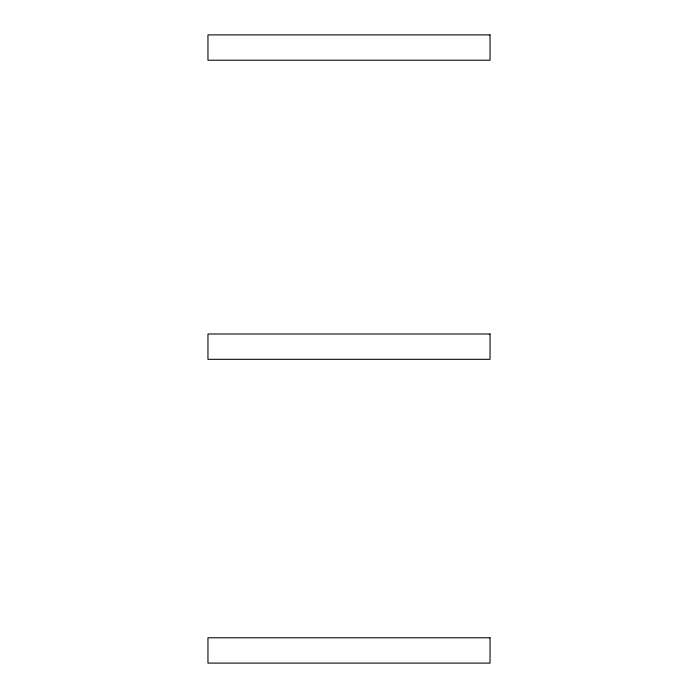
<?xml version="1.0" encoding="UTF-8"?>
<svg xmlns="http://www.w3.org/2000/svg" width="698" height="698" viewBox="0 0 698 698"><rect width="100%" height="100%" fill="white"/><g stroke="black" fill="none" stroke-linecap="round" stroke-linejoin="round"><path stroke-width="1.05" d="M490.04 34.9L207.96 34.9L207.96 60.211L490.04 60.211L490.04 34.9M490.04 334.002L207.96 334.002L207.96 359.313L490.04 359.313L490.04 334.002M490.04 637.789L207.96 637.789L207.96 663.1L490.04 663.1L490.04 637.789"/></g></svg>
